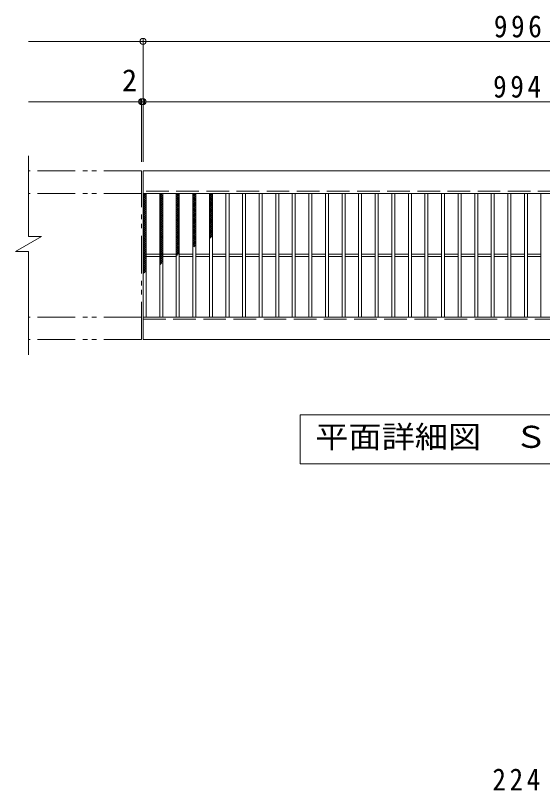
# Model space of a CAD drawing. Units: millimetres at full size, sheet at 1:10; details may follow other scales. Extents: x -1439 to 1852, y -1355 to 1043.
# Drawn here: x -1439 to -739, y 14 to 1043 of the extents above; entities that cross this region are included whole.
import ezdxf
from ezdxf.enums import TextEntityAlignment as Align

# ---------------------------------------------------------------- set-up
doc = ezdxf.new("R2010")
doc.units = ezdxf.units.MM
doc.header["$LTSCALE"] = 10
doc.header["$PDMODE"] = 32
doc.header["$PDSIZE"] = 8
doc.linetypes.add('DASHED3', pattern=[4, 3, -1])
doc.linetypes.add('DOUBLE_CHAIN1', pattern=[8.8, 5, -1, 0.6, -0.6, 0.6, -1])
for name, color, linetype, lineweight in [('A-6', 6, 'Continuous', 5), ('C-1', 2, 'Continuous', 9), ('C-2', 3, 'Continuous', 9), ('C-4', 7, 'Continuous', 9), ('C-5', 7, 'Continuous', 9), ('C-9', 6, 'Continuous', 5)]:
    doc.layers.add(name, color=color, linetype=linetype, lineweight=lineweight)
doc.styles.add('ＭＳ ゴシック', font='')
doc.styles.get('ＭＳ ゴシック').set_extended_font_data('MS Gothic')

msp = doc.modelspace()

# ---------------------------------------------------------------- linework, layer by layer
at = {"layer": 'C-1', "linetype": 'DOUBLE_CHAIN1'}
for p, q in [((-1271.32, 836.37), (-1421.32, 836.37)), ((-1271.32, 612.37), (-1271.32, 836.37)), ((-1271.32, 806.37), (-1421.32, 806.37)), ((-1271.32, 642.37), (-1421.32, 642.37)), ((-1271.32, 612.37), (-1421.32, 612.37))]:
    msp.add_line(p, q, dxfattribs=at)
at = {"layer": 'C-1'}
for p, q in [((-275.32, 836.37), (-1269.32, 836.37)), ((-1269.32, 806.37), (-1269.32, 836.37)), ((-275.32, 806.37), (-1269.32, 806.37)), ((-1438.64, 729.37), (-1404, 749.37)), ((-1269.32, 642.37), (-275.32, 642.37)), ((-1269.32, 612.37), (-1269.32, 642.37)), ((-1269.32, 612.37), (-275.32, 612.37))]:
    msp.add_line(p, q, dxfattribs=at)
at = {"layer": 'C-1', "linetype": 'DASHED3'}
for p, q in [((-275.32, 809.37), (-1269.32, 809.37)), ((-1269.32, 639.37), (-275.32, 639.37))]:
    msp.add_line(p, q, dxfattribs=at)
at = {"layer": 'C-1'}
for points in [[(-1421.32, 856.37), (-1421.32, 749.37), (-1404, 749.37)], [(-1438.64, 729.37), (-1421.32, 729.37), (-1421.32, 592.37)]]:
    msp.add_lwpolyline(points, dxfattribs=at)
at = {"layer": 'C-2'}
for p, q in [((-1269.32, 806.37), (-1269.32, 642.37)), ((-1265.32, 806.37), (-1265.32, 642.37)), ((-1247.32, 806.37), (-1247.32, 642.37)), ((-1243.32, 806.37), (-1243.32, 642.37)), ((-1225.32, 806.37), (-1225.32, 642.37)), ((-1221.32, 806.37), (-1221.32, 642.37)), ((-1203.32, 806.37), (-1203.32, 642.37)), ((-1199.32, 806.37), (-1199.32, 642.37)), ((-1181.32, 806.37), (-1181.32, 642.37)), ((-1177.32, 806.37), (-1177.32, 642.37)), ((-1159.32, 806.37), (-1159.32, 642.37)), ((-1155.32, 806.37), (-1155.32, 642.37)), ((-1137.32, 806.37), (-1137.32, 642.37)), ((-1133.32, 806.37), (-1133.32, 642.37)), ((-1115.32, 806.37), (-1115.32, 642.37)), ((-1111.32, 806.37), (-1111.32, 642.37)), ((-1093.32, 806.37), (-1093.32, 642.37)), ((-1089.32, 806.37), (-1089.32, 642.37)), ((-1071.32, 806.37), (-1071.32, 642.37)), ((-1067.32, 806.37), (-1067.32, 642.37)), ((-1049.32, 806.37), (-1049.32, 642.37)), ((-1045.32, 806.37), (-1045.32, 642.37)), ((-1027.32, 806.37), (-1027.32, 642.37)), ((-1023.32, 806.37), (-1023.32, 642.37)), ((-1005.32, 806.37), (-1005.32, 642.37)), ((-1001.32, 806.37), (-1001.32, 642.37)), ((-983.32, 806.37), (-983.32, 642.37)), ((-979.32, 806.37), (-979.32, 642.37)), ((-961.32, 806.37), (-961.32, 642.37)), ((-957.32, 806.37), (-957.32, 642.37)), ((-939.32, 806.37), (-939.32, 642.37)), ((-935.32, 806.37), (-935.32, 642.37)), ((-917.32, 806.37), (-917.32, 642.37)), ((-913.32, 806.37), (-913.32, 642.37)), ((-895.32, 806.37), (-895.32, 642.37)), ((-891.32, 806.37), (-891.32, 642.37)), ((-873.32, 806.37), (-873.32, 642.37)), ((-869.32, 806.37), (-869.32, 642.37)), ((-851.32, 806.37), (-851.32, 642.37)), ((-847.32, 806.37), (-847.32, 642.37)), ((-829.32, 806.37), (-829.32, 642.37)), ((-825.32, 806.37), (-825.32, 642.37)), ((-807.32, 806.37), (-807.32, 642.37)), ((-803.32, 806.37), (-803.32, 642.37)), ((-785.32, 806.37), (-785.32, 642.37)), ((-781.32, 806.37), (-781.32, 642.37)), ((-763.32, 806.37), (-763.32, 642.37)), ((-759.32, 806.37), (-759.32, 642.37)), ((-741.32, 806.37), (-741.32, 642.37)), ((-1265.32, 725.87), (-1247.32, 725.87)), ((-1265.32, 722.87), (-1247.32, 722.87)), ((-1243.32, 725.87), (-1225.32, 725.87)), ((-1243.32, 722.87), (-1225.32, 722.87)), ((-1221.32, 725.87), (-1203.32, 725.87)), ((-1221.32, 722.87), (-1203.32, 722.87)), ((-1199.32, 725.87), (-1181.32, 725.87)), ((-1199.32, 722.87), (-1181.32, 722.87)), ((-1177.32, 725.87), (-1159.32, 725.87)), ((-1177.32, 722.87), (-1159.32, 722.87)), ((-1155.32, 725.87), (-1137.32, 725.87)), ((-1155.32, 722.87), (-1137.32, 722.87)), ((-1133.32, 725.87), (-1115.32, 725.87)), ((-1133.32, 722.87), (-1115.32, 722.87)), ((-1111.32, 725.87), (-1093.32, 725.87)), ((-1111.32, 722.87), (-1093.32, 722.87)), ((-1089.32, 725.87), (-1071.32, 725.87)), ((-1089.32, 722.87), (-1071.32, 722.87)), ((-1067.32, 725.87), (-1049.32, 725.87)), ((-1067.32, 722.87), (-1049.32, 722.87)), ((-1045.32, 725.87), (-1027.32, 725.87)), ((-1045.32, 722.87), (-1027.32, 722.87)), ((-1023.32, 725.87), (-1005.32, 725.87)), ((-1023.32, 722.87), (-1005.32, 722.87)), ((-1001.32, 725.87), (-983.32, 725.87)), ((-1001.32, 722.87), (-983.32, 722.87)), ((-979.32, 725.87), (-961.32, 725.87)), ((-979.32, 722.87), (-961.32, 722.87)), ((-957.32, 725.87), (-939.32, 725.87)), ((-957.32, 722.87), (-939.32, 722.87)), ((-935.32, 725.87), (-917.32, 725.87)), ((-935.32, 722.87), (-917.32, 722.87)), ((-913.32, 725.87), (-895.32, 725.87)), ((-913.32, 722.87), (-895.32, 722.87)), ((-891.32, 725.87), (-873.32, 725.87)), ((-891.32, 722.87), (-873.32, 722.87)), ((-869.32, 725.87), (-851.32, 725.87)), ((-869.32, 722.87), (-851.32, 722.87)), ((-847.32, 725.87), (-829.32, 725.87)), ((-847.32, 722.87), (-829.32, 722.87)), ((-825.32, 725.87), (-807.32, 725.87)), ((-825.32, 722.87), (-807.32, 722.87)), ((-803.32, 725.87), (-785.32, 725.87)), ((-803.32, 722.87), (-785.32, 722.87)), ((-781.32, 725.87), (-763.32, 725.87)), ((-781.32, 722.87), (-763.32, 722.87)), ((-759.32, 725.87), (-741.32, 725.87)), ((-759.32, 722.87), (-741.32, 722.87))]:
    msp.add_line(p, q, dxfattribs=at)
at = {"layer": 'C-4'}
for p, q in [((-1269.32, 848.37), (-1269.32, 1011.37)), ((-1421.32, 1008.37), (-123.33, 1008.37)), ((-1421.32, 928.37), (-123.33, 928.37)), ((-1271.32, 848.37), (-1271.32, 931.37))]:
    msp.add_line(p, q, dxfattribs=at)
for p in [(-1269.32, 1008.37), (-1271.32, 928.37), (-1269.32, 928.37)]:
    msp.add_point(p, dxfattribs=at)
at = {"layer": 'C-5'}
msp.add_lwpolyline([(-1060.82, 447.37), (-1060.82, 512.37), (-485.82, 512.37), (-485.82, 447.37)], close=True, dxfattribs=at)
at = {"layer": 'C-9'}
for p, q in [((-1269.32, 802.58), (-1265.53, 806.37)), ((-1269.32, 805.41), (-1268.36, 806.37)), ((-1269.32, 805.13), (-1265.32, 801.13)), ((-1269.32, 799.75), (-1265.32, 803.75)), ((-1267.73, 806.37), (-1265.32, 803.96)), ((-1247.32, 803.44), (-1244.39, 806.37)), ((-1247.32, 806.27), (-1247.22, 806.37)), ((-1247.32, 800.61), (-1243.32, 804.61)), ((-1247.32, 804.27), (-1243.32, 800.27)), ((-1246.59, 806.37), (-1243.32, 803.1)), ((-1243.76, 806.37), (-1243.32, 805.93)), ((-1225.32, 804.3), (-1223.25, 806.37)), ((-1225.32, 806.24), (-1221.32, 802.24)), ((-1225.32, 801.47), (-1221.32, 805.47)), ((-1225.32, 803.42), (-1221.32, 799.42)), ((-1222.62, 806.37), (-1221.32, 805.07)), ((-1203.32, 805.15), (-1202.11, 806.37)), ((-1203.32, 802.33), (-1199.32, 806.33)), ((-1203.32, 805.39), (-1199.32, 801.39)), ((-1203.32, 799.5), (-1199.32, 803.5)), ((-1201.48, 806.37), (-1199.32, 804.22)), ((-1181.32, 803.18), (-1178.14, 806.37)), ((-1181.32, 806.01), (-1180.97, 806.37)), ((-1181.32, 804.53), (-1177.32, 800.53)), ((-1181.32, 800.36), (-1177.32, 804.36)), ((-1180.34, 806.37), (-1177.32, 803.36)), ((-1177.51, 806.37), (-1177.32, 806.19)), ((-1269.32, 802.3), (-1265.32, 798.3)), ((-1269.32, 796.92), (-1265.32, 800.92)), ((-1269.32, 799.48), (-1265.32, 795.48)), ((-1269.32, 794.1), (-1265.32, 798.1)), ((-1269.32, 796.65), (-1265.32, 792.65)), ((-1269.32, 791.27), (-1265.32, 795.27)), ((-1269.32, 793.82), (-1265.32, 789.82)), ((-1247.32, 797.78), (-1243.32, 801.78)), ((-1247.32, 801.45), (-1243.32, 797.45)), ((-1247.32, 794.95), (-1243.32, 798.95)), ((-1247.32, 798.62), (-1243.32, 794.62)), ((-1247.32, 792.13), (-1243.32, 796.12)), ((-1247.32, 795.79), (-1243.32, 791.79)), ((-1247.32, 789.3), (-1243.32, 793.3)), ((-1247.32, 792.96), (-1243.32, 788.96)), ((-1225.32, 798.64), (-1221.32, 802.64)), ((-1225.32, 800.59), (-1221.32, 796.59)), ((-1225.32, 795.81), (-1221.32, 799.81)), ((-1225.32, 797.76), (-1221.32, 793.76)), ((-1225.32, 792.98), (-1221.32, 796.98)), ((-1225.32, 794.93), (-1221.32, 790.93)), ((-1225.32, 790.15), (-1221.32, 794.15)), ((-1203.32, 802.56), (-1199.32, 798.56)), ((-1203.32, 796.67), (-1199.32, 800.67)), ((-1203.32, 799.73), (-1199.32, 795.73)), ((-1203.32, 793.84), (-1199.32, 797.84)), ((-1203.32, 796.9), (-1199.32, 792.9)), ((-1203.32, 791.01), (-1199.32, 795.01)), ((-1203.32, 794.07), (-1199.32, 790.07)), ((-1181.32, 801.7), (-1177.32, 797.7)), ((-1181.32, 797.53), (-1177.32, 801.53)), ((-1181.32, 798.87), (-1177.32, 794.87)), ((-1181.32, 794.7), (-1177.32, 798.7)), ((-1181.32, 796.04), (-1177.32, 792.04)), ((-1181.32, 791.87), (-1177.32, 795.87)), ((-1181.32, 793.22), (-1177.32, 789.22)), ((-1181.32, 789.04), (-1177.32, 793.04)), ((-1269.32, 788.44), (-1265.32, 792.44)), ((-1269.32, 790.99), (-1265.32, 786.99)), ((-1269.32, 785.61), (-1265.32, 789.61)), ((-1269.32, 788.16), (-1265.32, 784.16)), ((-1269.32, 782.78), (-1265.32, 786.78)), ((-1269.32, 785.33), (-1265.32, 781.33)), ((-1269.32, 779.95), (-1265.32, 783.95)), ((-1269.32, 782.5), (-1265.32, 778.5)), ((-1247.32, 786.47), (-1243.32, 790.47)), ((-1247.32, 790.13), (-1243.32, 786.13)), ((-1247.32, 783.64), (-1243.32, 787.64)), ((-1247.32, 787.3), (-1243.32, 783.3)), ((-1247.32, 780.81), (-1243.32, 784.81)), ((-1247.32, 784.48), (-1243.32, 780.48)), ((-1225.32, 792.1), (-1221.32, 788.1)), ((-1225.32, 787.33), (-1221.32, 791.33)), ((-1225.32, 789.27), (-1221.32, 785.27)), ((-1225.32, 784.5), (-1221.32, 788.5)), ((-1225.32, 786.45), (-1221.32, 782.45)), ((-1225.32, 781.67), (-1221.32, 785.67)), ((-1225.32, 783.62), (-1221.32, 779.62)), ((-1225.32, 778.84), (-1221.32, 782.84)), ((-1203.32, 788.18), (-1199.32, 792.18)), ((-1203.32, 791.25), (-1199.32, 787.25)), ((-1203.32, 785.36), (-1199.32, 789.36)), ((-1203.32, 788.42), (-1199.32, 784.42)), ((-1203.32, 782.53), (-1199.32, 786.53)), ((-1203.32, 785.59), (-1199.32, 781.59)), ((-1203.32, 779.7), (-1199.32, 783.7)), ((-1203.32, 782.76), (-1199.32, 778.76)), ((-1181.32, 790.39), (-1177.32, 786.39)), ((-1181.32, 786.21), (-1177.32, 790.21)), ((-1181.32, 787.56), (-1177.32, 783.56)), ((-1181.32, 783.38), (-1177.32, 787.38)), ((-1181.32, 784.73), (-1177.32, 780.73)), ((-1181.32, 780.56), (-1177.32, 784.56)), ((-1269.32, 777.13), (-1265.32, 781.13)), ((-1269.32, 779.68), (-1265.32, 775.68)), ((-1269.32, 774.3), (-1265.32, 778.3)), ((-1269.32, 776.85), (-1265.32, 772.85)), ((-1269.32, 771.47), (-1265.32, 775.47)), ((-1269.32, 774.02), (-1265.32, 770.02)), ((-1269.32, 768.64), (-1265.32, 772.64)), ((-1247.32, 777.98), (-1243.32, 781.98)), ((-1247.32, 781.65), (-1243.32, 777.65)), ((-1247.32, 775.15), (-1243.32, 779.15)), ((-1247.32, 778.82), (-1243.32, 774.82)), ((-1247.32, 772.33), (-1243.32, 776.33)), ((-1247.32, 775.99), (-1243.32, 771.99)), ((-1247.32, 769.5), (-1243.32, 773.5)), ((-1247.32, 773.16), (-1243.32, 769.16)), ((-1225.32, 780.79), (-1221.32, 776.79)), ((-1225.32, 776.01), (-1221.32, 780.01)), ((-1225.32, 777.96), (-1221.32, 773.96)), ((-1225.32, 773.18), (-1221.32, 777.18)), ((-1225.32, 775.13), (-1221.32, 771.13)), ((-1225.32, 770.36), (-1221.32, 774.36)), ((-1225.32, 772.3), (-1221.32, 768.3)), ((-1203.32, 776.87), (-1199.32, 780.87)), ((-1203.32, 779.93), (-1199.32, 775.93)), ((-1203.32, 774.04), (-1199.32, 778.04)), ((-1203.32, 777.1), (-1199.32, 773.1)), ((-1203.32, 771.21), (-1199.32, 775.21)), ((-1203.32, 774.27), (-1199.32, 770.27)), ((-1203.32, 768.39), (-1199.32, 772.39)), ((-1181.32, 781.9), (-1177.32, 777.9)), ((-1181.32, 777.73), (-1177.32, 781.73)), ((-1181.32, 779.07), (-1177.32, 775.07)), ((-1181.32, 774.9), (-1177.32, 778.9)), ((-1181.32, 776.25), (-1177.32, 772.25)), ((-1181.32, 772.07), (-1177.32, 776.07)), ((-1181.32, 773.42), (-1177.32, 769.42)), ((-1181.32, 769.24), (-1177.32, 773.24)), ((-1269.32, 771.19), (-1265.32, 767.19)), ((-1269.32, 765.81), (-1265.32, 769.81)), ((-1269.32, 768.36), (-1265.32, 764.36)), ((-1269.32, 762.98), (-1265.32, 766.98)), ((-1269.32, 765.53), (-1265.32, 761.53)), ((-1269.32, 760.15), (-1265.32, 764.15)), ((-1269.32, 762.71), (-1265.32, 758.71)), ((-1247.32, 766.67), (-1243.32, 770.67)), ((-1247.32, 770.33), (-1243.32, 766.33)), ((-1247.32, 763.84), (-1243.32, 767.84)), ((-1247.32, 767.51), (-1243.32, 763.5)), ((-1247.32, 761.01), (-1243.32, 765.01)), ((-1247.32, 764.68), (-1243.32, 760.68)), ((-1247.32, 758.18), (-1243.32, 762.18)), ((-1247.32, 761.85), (-1243.32, 757.85)), ((-1225.32, 767.53), (-1221.32, 771.53)), ((-1225.32, 769.48), (-1221.32, 765.48)), ((-1225.32, 764.7), (-1221.32, 768.7)), ((-1225.32, 766.65), (-1221.32, 762.65)), ((-1225.32, 761.87), (-1221.32, 765.87)), ((-1225.32, 763.82), (-1221.32, 759.82)), ((-1225.32, 759.04), (-1221.32, 763.04)), ((-1203.32, 771.45), (-1199.32, 767.45)), ((-1203.32, 765.56), (-1199.32, 769.56)), ((-1203.32, 768.62), (-1199.32, 764.62)), ((-1203.32, 762.73), (-1199.32, 766.73)), ((-1203.32, 765.79), (-1199.32, 761.79)), ((-1203.32, 759.9), (-1199.32, 763.9)), ((-1203.32, 762.96), (-1199.32, 758.96)), ((-1181.32, 770.59), (-1177.32, 766.59)), ((-1181.32, 766.41), (-1177.32, 770.41)), ((-1181.32, 767.76), (-1177.32, 763.76)), ((-1181.32, 763.59), (-1177.32, 767.59)), ((-1181.32, 764.93), (-1177.32, 760.93)), ((-1181.32, 760.76), (-1177.32, 764.76)), ((-1181.32, 762.1), (-1177.32, 758.1)), ((-1181.32, 757.93), (-1177.32, 761.93)), ((-1269.32, 757.33), (-1265.32, 761.33)), ((-1269.32, 759.88), (-1265.32, 755.88)), ((-1269.32, 754.5), (-1265.32, 758.5)), ((-1269.32, 757.05), (-1265.32, 753.05)), ((-1269.32, 751.67), (-1265.32, 755.67)), ((-1269.32, 754.22), (-1265.32, 750.22)), ((-1269.32, 748.84), (-1265.32, 752.84)), ((-1269.32, 751.39), (-1265.32, 747.39)), ((-1247.32, 755.36), (-1243.32, 759.36)), ((-1247.32, 759.02), (-1243.32, 755.02)), ((-1247.32, 752.53), (-1243.32, 756.53)), ((-1247.32, 756.19), (-1243.32, 752.19)), ((-1247.32, 749.7), (-1243.32, 753.7)), ((-1247.32, 753.36), (-1243.32, 749.36)), ((-1225.32, 760.99), (-1221.32, 756.99)), ((-1225.32, 756.21), (-1221.32, 760.21)), ((-1225.32, 758.16), (-1221.32, 754.16)), ((-1225.32, 753.38), (-1221.32, 757.38)), ((-1225.32, 755.33), (-1221.32, 751.33)), ((-1225.32, 750.56), (-1221.32, 754.56)), ((-1225.32, 752.5), (-1221.32, 748.5)), ((-1225.32, 747.73), (-1221.32, 751.73)), ((-1203.32, 757.07), (-1199.32, 761.07)), ((-1203.32, 760.13), (-1199.32, 756.13)), ((-1203.32, 754.24), (-1199.32, 758.24)), ((-1203.32, 757.3), (-1199.32, 753.3)), ((-1203.32, 751.41), (-1199.32, 755.41)), ((-1203.32, 754.48), (-1199.32, 750.48)), ((-1203.32, 748.59), (-1199.32, 752.59)), ((-1203.32, 751.65), (-1199.32, 747.65)), ((-1181.32, 759.27), (-1177.32, 755.27)), ((-1181.32, 755.1), (-1177.32, 759.1)), ((-1181.32, 756.45), (-1177.32, 752.45)), ((-1181.32, 752.27), (-1177.32, 756.27)), ((-1181.32, 753.62), (-1177.32, 749.62)), ((-1181.32, 749.44), (-1177.32, 753.44)), ((-1269.32, 746.01), (-1265.32, 750.01)), ((-1269.32, 748.56), (-1265.32, 744.56)), ((-1269.32, 743.18), (-1265.32, 747.18)), ((-1269.32, 745.74), (-1265.32, 741.74)), ((-1269.32, 740.36), (-1265.32, 744.36)), ((-1269.32, 742.91), (-1265.32, 738.91)), ((-1269.32, 737.53), (-1265.32, 741.53)), ((-1247.32, 746.87), (-1243.32, 750.87)), ((-1247.32, 750.53), (-1243.32, 746.53)), ((-1247.32, 744.04), (-1243.32, 748.04)), ((-1247.32, 747.71), (-1243.32, 743.71)), ((-1247.32, 741.21), (-1243.32, 745.21)), ((-1247.32, 744.88), (-1243.32, 740.88)), ((-1247.32, 738.39), (-1243.32, 742.38)), ((-1247.32, 742.05), (-1243.32, 738.05)), ((-1225.32, 749.68), (-1221.32, 745.68)), ((-1225.32, 744.9), (-1221.32, 748.9)), ((-1225.32, 746.85), (-1221.32, 742.85)), ((-1225.32, 742.07), (-1221.32, 746.07)), ((-1225.32, 744.02), (-1221.32, 740.02)), ((-1225.32, 739.24), (-1221.32, 743.24)), ((-1225.32, 741.19), (-1221.32, 737.19)), ((-1203.32, 745.76), (-1199.32, 749.76)), ((-1203.32, 748.82), (-1199.32, 744.82)), ((-1203.32, 742.93), (-1199.32, 746.93)), ((-1203.32, 745.99), (-1199.32, 741.99)), ((-1203.32, 740.1), (-1199.32, 744.1)), ((-1203.32, 743.16), (-1199.32, 739.16)), ((-1203.32, 737.27), (-1199.32, 741.27)), ((-1181.32, 750.79), (-1178.87, 748.33)), ((-1181.32, 746.62), (-1177.32, 750.62)), ((-1181.32, 747.96), (-1180.46, 747.09)), ((-1269.32, 740.08), (-1265.32, 736.08)), ((-1269.32, 734.7), (-1265.32, 738.7)), ((-1269.32, 737.25), (-1265.32, 733.25)), ((-1269.32, 731.87), (-1265.32, 735.87)), ((-1269.32, 734.42), (-1265.32, 730.42)), ((-1269.32, 729.04), (-1265.32, 733.04)), ((-1269.32, 731.59), (-1265.32, 727.59)), ((-1247.32, 735.56), (-1243.32, 739.56)), ((-1247.32, 739.22), (-1243.32, 735.22)), ((-1247.32, 732.73), (-1243.32, 736.73)), ((-1247.32, 736.39), (-1243.32, 732.39)), ((-1247.32, 729.9), (-1243.32, 733.9)), ((-1247.32, 733.56), (-1243.32, 729.56)), ((-1247.32, 727.07), (-1243.32, 731.07)), ((-1247.32, 730.74), (-1243.32, 726.74)), ((-1225.32, 736.41), (-1221.32, 740.41)), ((-1225.32, 738.36), (-1221.32, 734.36)), ((-1225.32, 733.59), (-1221.32, 737.59)), ((-1225.32, 735.53), (-1221.32, 731.53)), ((-1225.32, 730.76), (-1221.32, 734.76)), ((-1225.32, 732.71), (-1221.32, 728.71)), ((-1225.32, 727.93), (-1221.32, 731.93)), ((-1203.32, 740.33), (-1200.16, 737.17)), ((-1203.32, 737.51), (-1201.75, 735.93)), ((-1202.14, 735.63), (-1199.32, 738.44)), ((-1269.32, 726.21), (-1265.32, 730.21)), ((-1269.32, 728.76), (-1265.32, 724.77)), ((-1269.32, 723.39), (-1265.32, 727.39)), ((-1269.32, 725.94), (-1265.32, 721.94)), ((-1269.32, 720.56), (-1265.32, 724.56)), ((-1269.32, 723.11), (-1265.32, 719.11)), ((-1269.32, 717.73), (-1265.32, 721.73)), ((-1247.32, 724.24), (-1243.32, 728.24)), ((-1247.32, 727.91), (-1243.32, 723.91)), ((-1247.32, 721.41), (-1243.32, 725.41)), ((-1247.32, 725.08), (-1243.32, 721.08)), ((-1247.32, 718.59), (-1243.32, 722.59)), ((-1247.32, 722.25), (-1243.32, 718.25)), ((-1225.32, 729.88), (-1221.46, 726.01)), ((-1225.32, 725.1), (-1221.32, 729.1)), ((-1225.32, 727.05), (-1223.05, 724.77)), ((-1225.32, 724.22), (-1224.63, 723.53)), ((-1222.05, 725.55), (-1221.32, 726.27)), ((-1269.32, 720.28), (-1265.32, 716.28)), ((-1269.32, 714.9), (-1265.32, 718.9)), ((-1269.32, 717.45), (-1265.32, 713.45)), ((-1269.32, 712.07), (-1265.32, 716.07)), ((-1269.32, 714.62), (-1265.32, 710.62)), ((-1269.32, 709.24), (-1265.32, 713.24)), ((-1269.32, 711.79), (-1265.32, 707.79)), ((-1269.32, 706.41), (-1265.32, 710.41)), ((-1247.32, 715.76), (-1243.32, 719.76)), ((-1247.32, 719.42), (-1243.32, 715.42)), ((-1247.32, 712.93), (-1243.32, 716.93)), ((-1247.32, 716.59), (-1244.34, 713.61)), ((-1247.32, 713.77), (-1245.93, 712.37)), ((-1269.32, 708.97), (-1265.32, 704.97)), ((-1269.32, 703.59), (-1265.32, 707.59)), ((-1269.32, 706.14), (-1265.63, 702.45)), ((-1269.32, 700.76), (-1265.32, 704.76)), ((-1269.32, 703.31), (-1267.22, 701.21)), ((-1269.32, 700.48), (-1268.81, 699.97))]:
    msp.add_line(p, q, dxfattribs=at)

# ---------------------------------------------------------------- texts
at = {"layer": 'A-6', "color": 2, "insert": (-805.82, 13.66), "char_height": 29.33, "attachment_point": 7, "style": 'ＭＳ ゴシック'}
msp.add_mtext('\\T1.27;\\W0.9;224', dxfattribs=at)
at = {"layer": 'C-4', "color": 2, "style": 'ＭＳ ゴシック'}
msp.add_text('2', height=29.33, dxfattribs=at).set_placement((-1297.29, 933.37), align=Align.BOTTOM_LEFT)
at = {"layer": 'C-4', "color": 2, "char_height": 29.33, "attachment_point": 7, "style": 'ＭＳ ゴシック'}
for s, insert in [('\\T1.27;\\W0.9;996', (-803.82, 1013.37)), ('\\T1.27;\\W0.9;994', (-804.82, 933.37))]:
    msp.add_mtext(s, dxfattribs=dict(at, insert=insert))
at = {"layer": 'C-5', "color": 2, "style": 'ＭＳ ゴシック', "width": 1.1}
msp.add_text('平面詳細図\u3000Ｓ＝１：１０', height=29.33, dxfattribs=at).set_placement((-1040.82, 459.87), align=Align.BOTTOM_LEFT)

doc.saveas('drawing.dxf')
